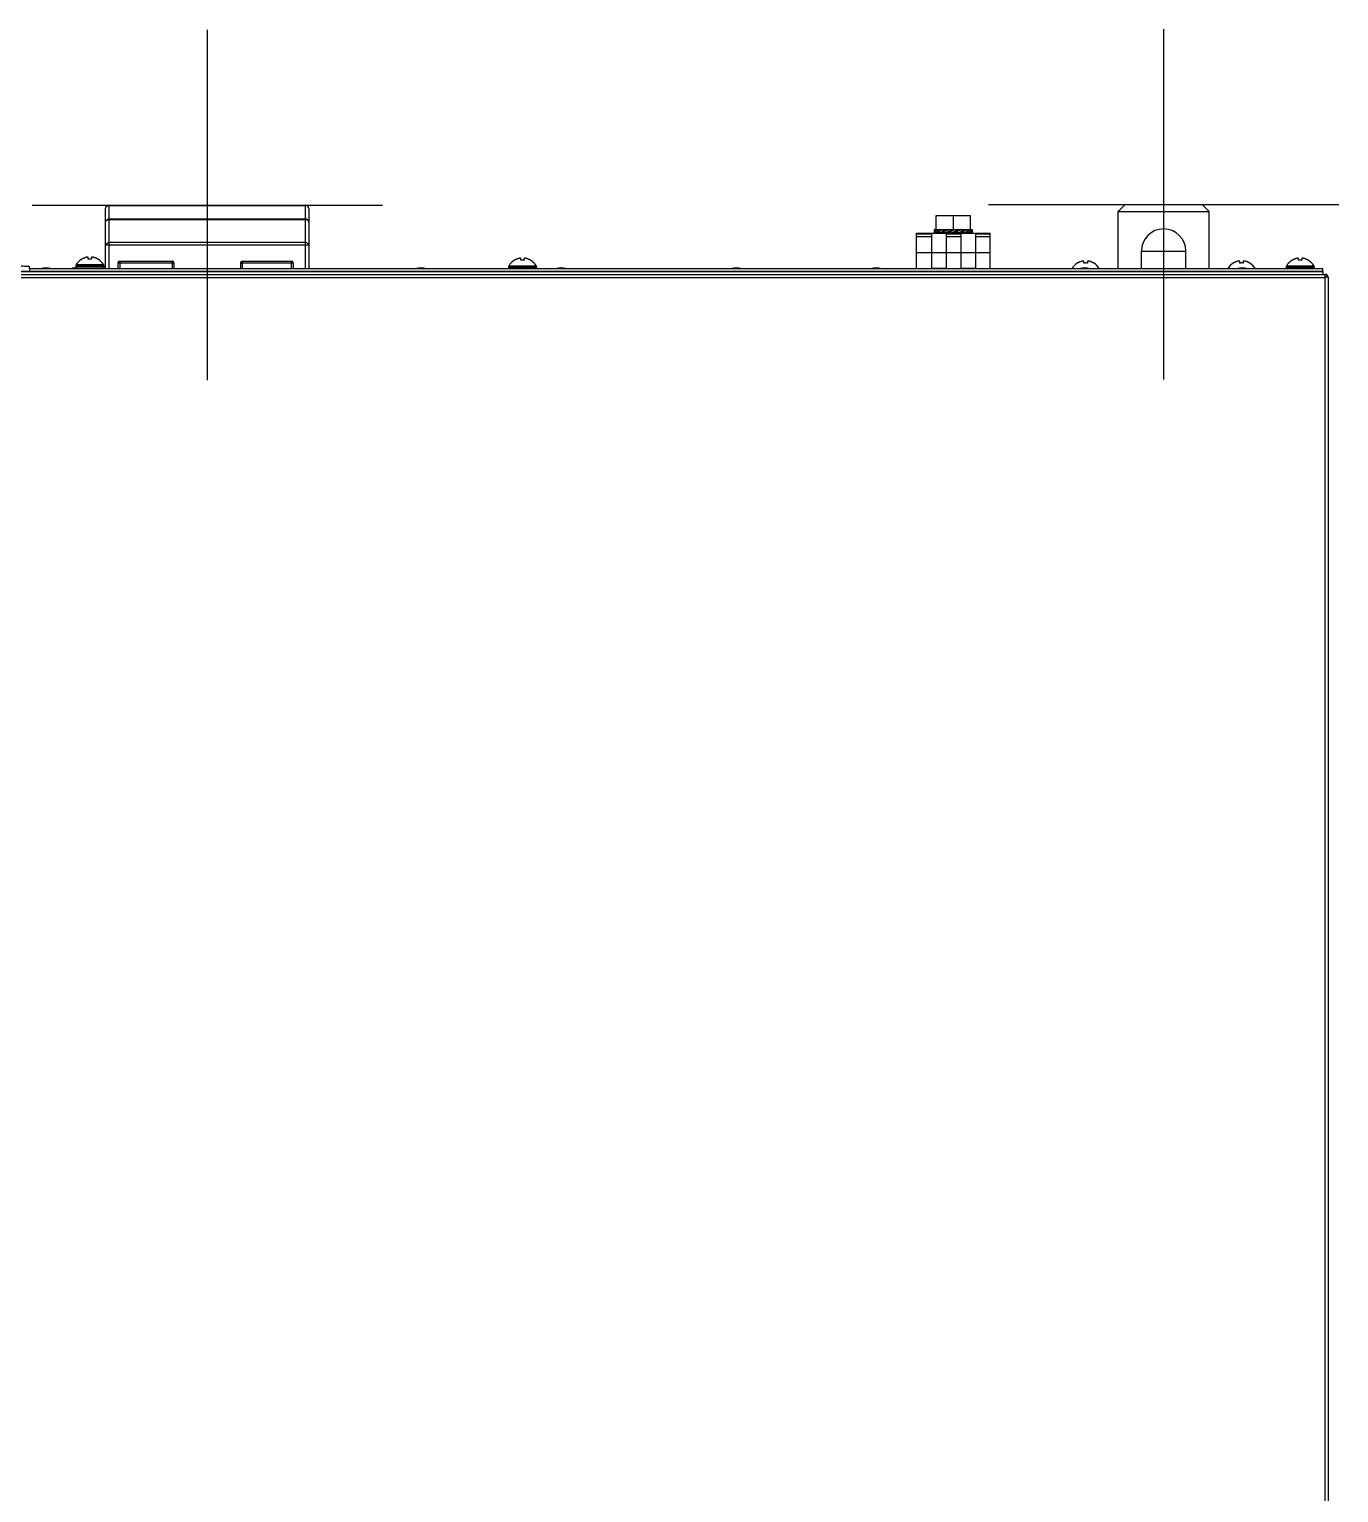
# Model space of a CAD drawing. Header units: millimetres. Extents: x 333 to 5627, y 435 to 3897.
# Drawn here: x 3607.3 to 3981.1, y 852.5 to 1270.3 of the extents above; entities that cross this region are included whole.
import ezdxf

# ---------------------------------------------------------------- set-up
doc = ezdxf.new("R2010")
doc.units = ezdxf.units.MM
doc.header["$LTSCALE"] = 330
doc.layers.get('0').update_dxf_attribs({"linetype": 'CONTINUOUS'})
doc.layers.add('ASSI', color=7, linetype='CONTINUOUS')
doc.layers.add('GEOM', color=7, linetype='CONTINUOUS')

msp = doc.modelspace()

# ---------------------------------------------------------------- linework, layer by layer
at = {"color": 4}
for p, q in [((3931.09, 1270.34), (3931.09, 1170.34)), ((3881.09, 1220.34), (3981.09, 1220.34))]:
    msp.add_line(p, q, dxfattribs=at)
at = {"color": 1}
for p, q in [((3658.09, 1270.14), (3658.09, 1170.14)), ((3608.09, 1220.14), (3708.09, 1220.14))]:
    msp.add_line(p, q, dxfattribs=at)
at = {"color": 9, "linetype": 'Continuous'}
for p, q in [((3630.09, 1201.94), (3630.09, 1220.14)), ((3630.09, 1220.06), (3686.09, 1220.06)), ((3686.09, 1201.94), (3686.09, 1220.14)), ((3630.09, 1216.2), (3686.09, 1216.2)), ((3630.09, 1216.02), (3686.09, 1216.02)), ((3687.09, 1208.68), (3629.09, 1208.68)), ((3686.09, 1209.44), (3630.09, 1209.44)), ((3632.59, 1203.64), (3648.59, 1203.64)), ((3633.09, 1204.14), (3633.09, 1201.94)), ((3648.09, 1204.14), (3648.09, 1201.94)), ((3667.59, 1203.64), (3682.59, 1203.64)), ((3668.09, 1204.14), (3668.09, 1201.94)), ((3682.09, 1204.14), (3682.09, 1201.94)), ((3860.6, 1206.64), (3881.6, 1206.64)), ((3178.99, 1199.44), (3977.19, 1199.44)), ((3977.19, 532.24), (3977.19, 1199.44))]:
    msp.add_line(p, q, dxfattribs=at)
at = {"color": 7, "linetype": 'Continuous'}
for p, q in [((3630.09, 1220.14), (3686.09, 1220.14)), ((3918.09, 1218.34), (3920.09, 1220.34)), ((3920.09, 1220.34), (3942.09, 1220.34)), ((3944.09, 1218.34), (3942.09, 1220.34)), ((3629.09, 1201.94), (3629.09, 1219.14)), ((3687.09, 1219.14), (3687.09, 1201.94)), ((3866.21, 1213.14), (3866.21, 1217.14)), ((3866.21, 1217.14), (3875.99, 1217.14)), ((3871.1, 1213.14), (3871.1, 1217.14)), ((3875.99, 1213.14), (3875.99, 1217.14)), ((3918.09, 1201.94), (3918.09, 1218.34)), ((3918.09, 1218.34), (3944.09, 1218.34)), ((3944.09, 1201.94), (3944.09, 1218.34)), ((3860.6, 1201.94), (3860.6, 1212.14)), ((3860.6, 1212.14), (3881.6, 1212.14)), ((3860.6, 1211.94), (3864.8, 1211.94)), ((3864.8, 1211.94), (3864.8, 1202.14)), ((3865.94, 1213.13), (3865.69, 1212.61)), ((3865.69, 1212.66), (3865.72, 1213.13)), ((3865.69, 1212.66), (3865.7, 1212.64)), ((3865.72, 1212.14), (3865.69, 1212.61)), ((3865.97, 1212.66), (3865.72, 1212.14)), ((3865.92, 1212.17), (3865.94, 1212.14)), ((3865.97, 1212.66), (3865.94, 1213.13)), ((3866.77, 1213.13), (3866.07, 1212.61)), ((3866.16, 1212.14), (3866.07, 1212.61)), ((3866.15, 1213.1), (3866.16, 1213.13)), ((3866.86, 1212.66), (3866.16, 1212.14)), ((3866.21, 1213.14), (3875.99, 1213.14)), ((3866.45, 1212.23), (3866.64, 1212.31)), ((3866.58, 1212.28), (3866.77, 1212.14)), ((3866.64, 1212.31), (3866.88, 1212.37)), ((3866.86, 1212.66), (3866.77, 1213.13)), ((3866.88, 1212.37), (3867.12, 1212.38)), ((3868.13, 1213.13), (3867.05, 1212.61)), ((3867.18, 1212.14), (3867.05, 1212.61)), ((3867.16, 1213.03), (3867.18, 1213.13)), ((3868.26, 1212.66), (3867.18, 1212.14)), ((3867.52, 1212.87), (3867.52, 1212.89)), ((3867.52, 1212.89), (3867.58, 1212.89)), ((3867.58, 1212.89), (3867.63, 1212.89)), ((3867.61, 1212.89), (3867.63, 1212.89)), ((3867.74, 1212.94), (3867.63, 1212.97)), ((3867.74, 1212.33), (3868.1, 1212.16)), ((3868.1, 1213.11), (3868.1, 1213.14)), ((3868.1, 1212.14), (3868.1, 1212.39)), ((3868.26, 1212.66), (3868.13, 1213.13)), ((3868.6, 1212.39), (3868.17, 1212.39)), ((3868.17, 1212.39), (3868.6, 1212.39)), ((3869.85, 1213.13), (3868.53, 1212.61)), ((3868.69, 1212.14), (3868.53, 1212.61)), ((3870.01, 1212.66), (3868.69, 1212.14)), ((3868.74, 1212.84), (3868.74, 1212.89)), ((3868.74, 1212.89), (3869.23, 1212.89)), ((3868.79, 1212.87), (3868.79, 1212.89)), ((3868.79, 1212.89), (3869.23, 1212.89)), ((3869, 1211.94), (3869, 1202.14)), ((3869, 1211.94), (3873.2, 1211.94)), ((3870.25, 1212.39), (3869.54, 1212.39)), ((3869.54, 1212.39), (3870.34, 1212.39)), ((3870.01, 1212.66), (3869.85, 1213.13)), ((3870.25, 1212.39), (3870.25, 1212.89)), ((3870.25, 1212.89), (3871.05, 1212.89)), ((3870.3, 1212.39), (3870.3, 1212.89)), ((3870.3, 1212.89), (3871.05, 1212.89)), ((3870.3, 1212.39), (3870.35, 1212.39)), ((3871.72, 1213.13), (3870.31, 1212.61)), ((3870.48, 1212.14), (3870.31, 1212.61)), ((3870.34, 1212.39), (3870.34, 1212.52)), ((3870.35, 1212.5), (3870.35, 1212.39)), ((3871.89, 1212.66), (3870.48, 1212.14)), ((3871.9, 1212.39), (3871.14, 1212.39)), ((3871.14, 1212.39), (3871.85, 1212.39)), ((3871.89, 1212.66), (3871.72, 1213.13)), ((3871.9, 1212.89), (3871.85, 1212.89)), ((3871.85, 1212.77), (3871.85, 1212.89)), ((3871.86, 1212.75), (3871.86, 1212.89)), ((3871.86, 1212.89), (3872.65, 1212.89)), ((3871.86, 1212.39), (3871.95, 1212.39)), ((3871.9, 1212.39), (3871.9, 1212.89)), ((3871.95, 1212.39), (3871.95, 1212.89)), ((3872.65, 1212.89), (3871.95, 1212.89)), ((3873.51, 1213.13), (3872.19, 1212.61)), ((3872.35, 1212.14), (3872.19, 1212.61)), ((3873.67, 1212.66), (3872.35, 1212.14)), ((3872.97, 1212.39), (3873.37, 1212.39)), ((3873.2, 1211.94), (3873.2, 1202.14)), ((3873.37, 1212.39), (3873.45, 1212.39)), ((3873.41, 1212.39), (3873.41, 1212.4)), ((3873.41, 1212.39), (3873.45, 1212.39)), ((3873.45, 1212.39), (3873.45, 1212.43)), ((3873.67, 1212.66), (3873.51, 1213.13)), ((3874.02, 1212.89), (3873.59, 1212.89)), ((3873.59, 1212.89), (3874.02, 1212.89)), ((3875.01, 1213.13), (3873.93, 1212.61)), ((3874.06, 1212.14), (3873.93, 1212.61)), ((3875.14, 1212.66), (3874.06, 1212.14)), ((3874.1, 1212.89), (3874.1, 1213.14)), ((3874.1, 1213.11), (3874.46, 1212.94)), ((3874.1, 1212.14), (3874.1, 1212.16)), ((3874.46, 1212.33), (3874.49, 1212.33)), ((3874.57, 1212.39), (3874.61, 1212.39)), ((3874.61, 1212.39), (3874.67, 1212.39)), ((3874.64, 1212.39), (3874.66, 1212.39)), ((3874.67, 1212.39), (3874.67, 1212.4)), ((3875.14, 1212.66), (3875.01, 1213.13)), ((3875.01, 1212.14), (3875.04, 1212.24)), ((3876.04, 1213.13), (3875.34, 1212.61)), ((3875.42, 1212.14), (3875.34, 1212.61)), ((3875.42, 1213.13), (3875.62, 1212.99)), ((3876.13, 1212.66), (3875.42, 1212.14)), ((3876.13, 1212.66), (3876.04, 1213.13)), ((3876.04, 1212.14), (3876.05, 1212.18)), ((3876.47, 1213.13), (3876.23, 1212.61)), ((3876.26, 1212.14), (3876.23, 1212.61)), ((3876.26, 1213.13), (3876.27, 1213.1)), ((3876.5, 1212.66), (3876.26, 1212.14)), ((3876.5, 1212.66), (3876.47, 1213.13)), ((3876.47, 1212.14), (3876.5, 1212.61)), ((3876.49, 1212.64), (3876.5, 1212.61)), ((3877.4, 1211.94), (3877.4, 1202.14)), ((3877.4, 1211.94), (3881.6, 1211.94)), ((3881.6, 1201.94), (3881.6, 1212.14)), ((3860.6, 1211.14), (3864.8, 1211.14)), ((3869, 1211.14), (3873.2, 1211.14)), ((3877.4, 1211.14), (3881.6, 1211.14)), ((3622.29, 1204.68), (3622.29, 1204.71)), ((3624.09, 1204.68), (3624.09, 1205.23)), ((3625.09, 1205.23), (3625.09, 1204.68)), ((3626.89, 1204.71), (3626.89, 1204.68)), ((3632.59, 1203.64), (3632.59, 1201.94)), ((3633.09, 1204.14), (3648.09, 1204.14)), ((3648.59, 1203.64), (3648.59, 1201.94)), ((3667.59, 1203.64), (3667.59, 1201.94)), ((3668.09, 1204.14), (3682.09, 1204.14)), ((3682.59, 1203.64), (3682.59, 1201.94)), ((3745.79, 1204.38), (3745.79, 1204.41)), ((3747.59, 1204.38), (3747.59, 1204.93)), ((3748.59, 1204.93), (3748.59, 1204.38)), ((3750.39, 1204.41), (3750.39, 1204.38)), ((3906.54, 1203.58), (3906.54, 1203.61)), ((3908.34, 1203.58), (3908.34, 1204.13)), ((3909.34, 1204.13), (3909.34, 1203.58)), ((3911.14, 1203.61), (3911.14, 1203.58)), ((3951.04, 1203.58), (3951.04, 1203.61)), ((3952.84, 1203.58), (3952.84, 1204.13)), ((3953.84, 1204.13), (3953.84, 1203.58)), ((3955.64, 1203.61), (3955.64, 1203.58)), ((3967.79, 1204.38), (3967.79, 1204.41)), ((3969.59, 1204.38), (3969.59, 1204.93)), ((3970.59, 1204.93), (3970.59, 1204.38)), ((3972.39, 1204.41), (3972.39, 1204.38)), ((3179.09, 1200.34), (3977.09, 1200.34)), ((3619.59, 1201.94), (3619.59, 1202.24)), ((3619.59, 1202.24), (3629.09, 1202.24)), ((3864.8, 1202.14), (3869, 1202.14)), ((3873.2, 1202.14), (3877.4, 1202.14)), ((3977.19, 1199.99), (3977.19, 1200.34)), ((3977.19, 1199.44), (3977.19, 1199.99)), ((3978.09, 1199.54), (3977.19, 1199.54)), ((3977.9, 1199.99), (3977.32, 1199.54)), ((3978.09, 1199.54), (3978.09, 532.14))]:
    msp.add_line(p, q, dxfattribs=at)
for points in [[(3866.58, 1212.99), (3866.54, 1213.01), (3866.49, 1213.03), (3866.45, 1213.05)], [(3867.63, 1212.97), (3867.44, 1213.05), (3867.3, 1213.1)], [(3867.3, 1212.17), (3867.48, 1212.25), (3867.71, 1212.33)], [(3867.71, 1212.33), (3867.93, 1212.38), (3868.17, 1212.39)], [(3868.71, 1212.15), (3868.94, 1212.24), (3869.07, 1212.28), (3869.19, 1212.33), (3869.3, 1212.36), (3869.38, 1212.38), (3869.46, 1212.38), (3869.54, 1212.39)], [(3873.48, 1213.12), (3873.22, 1213.03), (3873.08, 1212.97), (3872.94, 1212.93), (3872.84, 1212.9), (3872.75, 1212.89), (3872.65, 1212.89)], [(3874.56, 1212.97), (3874.36, 1212.91), (3874.18, 1212.89), (3874.02, 1212.89)], [(3874.49, 1212.33), (3874.72, 1212.25), (3874.9, 1212.17)], [(3874.9, 1213.1), (3874.76, 1213.04), (3874.56, 1212.97)], [(3875.22, 1212.89), (3875.16, 1212.89), (3875.1, 1212.89), (3875.08, 1212.89)], [(3875.67, 1213.01), (3875.61, 1212.98), (3875.55, 1212.96), (3875.49, 1212.94), (3875.42, 1212.92), (3875.36, 1212.91), (3875.29, 1212.9), (3875.22, 1212.89)], [(3875.74, 1213.05), (3875.74, 1213.04), (3875.67, 1213.01)]]:
    msp.add_lwpolyline(points, dxfattribs=at)
for centre, radius, start, end in [((3630.09, 1219.14), 1, 90, 180), ((3686.09, 1219.14), 1, 0, 90), ((3865.7, 1212.26), 0.869, 75.3593, 80.4076), ((3865.9, 1213.15), 1.01, 280.1777, 284.208), ((3865.41, 1213.82), 1.73, 293.0106, 293.883), ((3865.25, 1214.18), 2.13, 293.883, 294.588), ((3865.87, 1211.99), 1.14, 74.1771, 75.8458), ((3865.79, 1210.43), 2.49, 59.5972, 59.9367), ((3865.44, 1209.83), 3.18, 59.2448, 59.5943), ((3866.38, 1214.05), 1.97, 292.2774, 292.7715), ((3866.31, 1214.23), 2.16, 292.7701, 293.1378), ((3872.59, 1212.42), 2.29, 168.1291, 175.001), ((3869.61, 1212.86), 2.29, 348.1291, 355.001), ((3875.94, 1210.93), 2.29, 112.7957, 113.1035), ((3875.79, 1211.27), 1.91, 111.2515, 112.8292), ((3877.01, 1210.93), 2.3, 113.8224, 114.4845), ((3876.49, 1213.02), 0.879, 255.3676, 259.4133), ((3624.79, 1200.62), 4.8, 121.3727, 149.6988), ((3624.77, 1200.63), 4.75, 118.9687, 121.5341), ((3624.77, 1200.63), 4.75, 118.0074, 118.9684), ((3624.77, 1200.64), 4.75, 116.6813, 118.0074), ((3624.77, 1200.64), 4.74, 115.5402, 116.6812), ((3624.77, 1200.64), 4.74, 114.5722, 115.5402), ((3624.77, 1200.65), 4.73, 113.3175, 114.5722), ((3624.76, 1200.65), 4.73, 112.5474, 113.3174), ((3624.76, 1200.66), 4.72, 111.0025, 112.5476), ((3624.76, 1200.66), 4.72, 110.5181, 111.0023), ((3624.75, 1200.68), 4.7, 108.4656, 110.5187), ((3624.75, 1200.69), 4.68, 107.3773, 108.465), ((3624.74, 1200.71), 4.67, 106.3949, 107.3772), ((3624.73, 1200.74), 4.64, 104.3176, 106.3964), ((3623.84, 1203.24), 2.01, 95.2585, 97.2741), ((3623.84, 1203.26), 1.98, 94.6009, 95.2558), ((3623.84, 1203.28), 1.97, 93.2167, 94.6016), ((3623.84, 1203.29), 1.96, 92.3765, 93.2159), ((3623.84, 1203.29), 1.95, 91.1545, 92.3767), ((3623.84, 1203.3), 1.95, 90.1995, 91.1541), ((3623.84, 1203.3), 1.95, 89.0741, 90.1995), ((3623.84, 1203.29), 1.95, 88.0037, 89.0738), ((3623.84, 1203.29), 1.96, 86.9771, 88.0037), ((3623.84, 1203.28), 1.97, 85.714, 86.9766), ((3623.84, 1203.27), 1.98, 84.8627, 85.7144), ((3623.83, 1203.24), 2.01, 82.7256, 84.8598), ((3624.59, 1200.93), 3.79, 92.5489, 97.5994), ((3624.59, 1200.94), 3.77, 90, 92.545), ((3624.59, 1200.94), 3.77, 87.455, 90), ((3624.59, 1200.93), 3.79, 82.4006, 87.4511), ((3625.34, 1203.24), 2.01, 95.1401, 97.2744), ((3625.34, 1203.27), 1.98, 94.2856, 95.1372), ((3625.34, 1203.28), 1.97, 93.0233, 94.286), ((3625.34, 1203.29), 1.96, 91.9964, 93.0228), ((3625.34, 1203.29), 1.95, 90.9261, 91.9964), ((3625.34, 1203.3), 1.95, 88.8459, 90.9258), ((3625.34, 1203.29), 1.96, 87.6234, 88.8455), ((3625.34, 1203.29), 1.96, 86.7841, 87.6235), ((3625.34, 1203.28), 1.97, 85.3984, 86.7833), ((3625.34, 1203.26), 1.98, 84.7442, 85.3991), ((3625.33, 1203.24), 2.01, 82.7259, 84.7415), ((3624.44, 1200.74), 4.64, 73.6036, 75.6824), ((3624.43, 1200.71), 4.67, 72.6228, 73.6051), ((3624.43, 1200.69), 4.68, 71.535, 72.6227), ((3624.42, 1200.68), 4.7, 69.4813, 71.5344), ((3624.42, 1200.66), 4.72, 68.9977, 69.4819), ((3624.42, 1200.66), 4.72, 67.4524, 68.9975), ((3624.41, 1200.65), 4.73, 66.6826, 67.4526), ((3624.41, 1200.65), 4.73, 65.4278, 66.6825), ((3624.41, 1200.64), 4.74, 64.4598, 65.4278), ((3624.41, 1200.64), 4.74, 63.3188, 64.4598), ((3624.41, 1200.64), 4.75, 61.9926, 63.3187), ((3624.4, 1200.63), 4.75, 61.0316, 61.9926), ((3624.4, 1200.63), 4.75, 58.4659, 61.0313), ((3624.39, 1200.62), 4.8, 30.3012, 58.6273), ((3633.09, 1203.64), 0.5, 90, 180), ((3648.09, 1203.64), 0.5, 0, 90), ((3668.09, 1203.64), 0.5, 90, 180), ((3682.09, 1203.64), 0.5, 0, 90), ((3748.29, 1200.32), 4.8, 121.3727, 149.6988), ((3748.27, 1200.33), 4.75, 118.9687, 121.5341), ((3748.27, 1200.33), 4.75, 118.0074, 118.9684), ((3748.27, 1200.34), 4.75, 116.6813, 118.0074), ((3748.27, 1200.34), 4.74, 115.5402, 116.6812), ((3748.27, 1200.34), 4.74, 114.5722, 115.5402), ((3748.27, 1200.35), 4.73, 113.3175, 114.5722), ((3748.26, 1200.35), 4.73, 112.5474, 113.3174), ((3748.26, 1200.36), 4.72, 111.0025, 112.5476), ((3748.26, 1200.36), 4.72, 110.5181, 111.0023), ((3748.25, 1200.38), 4.7, 108.4656, 110.5187), ((3748.25, 1200.39), 4.68, 107.3773, 108.465), ((3748.24, 1200.41), 4.67, 106.3949, 107.3772), ((3748.23, 1200.44), 4.64, 104.3176, 106.3964), ((3747.34, 1202.94), 2.01, 95.2585, 97.2741), ((3747.34, 1202.96), 1.98, 94.6009, 95.2558), ((3747.34, 1202.98), 1.97, 93.2167, 94.6016), ((3747.34, 1202.99), 1.96, 92.3765, 93.2159), ((3747.34, 1202.99), 1.95, 91.1545, 92.3767), ((3747.34, 1203), 1.95, 90.1995, 91.1541), ((3747.34, 1203), 1.95, 89.0741, 90.1995), ((3747.34, 1202.99), 1.95, 88.0037, 89.0738), ((3747.34, 1202.99), 1.96, 86.9771, 88.0037), ((3747.34, 1202.98), 1.97, 85.714, 86.9766), ((3747.34, 1202.97), 1.98, 84.8627, 85.7144), ((3747.33, 1202.94), 2.01, 82.7256, 84.8598), ((3748.09, 1200.63), 3.79, 92.5489, 97.5994), ((3748.09, 1200.64), 3.77, 90, 92.545), ((3748.09, 1200.64), 3.77, 87.455, 90), ((3748.09, 1200.63), 3.79, 82.4006, 87.4511), ((3748.84, 1202.94), 2.01, 95.1401, 97.2744), ((3748.84, 1202.97), 1.98, 94.2856, 95.1372), ((3748.84, 1202.98), 1.97, 93.0233, 94.286), ((3748.84, 1202.99), 1.96, 91.9964, 93.0228), ((3748.84, 1202.99), 1.95, 90.9261, 91.9964), ((3748.84, 1203), 1.95, 88.8459, 90.9258), ((3748.84, 1202.99), 1.96, 87.6234, 88.8455), ((3748.84, 1202.99), 1.96, 86.7841, 87.6235), ((3748.84, 1202.98), 1.97, 85.3984, 86.7833), ((3748.84, 1202.96), 1.98, 84.7442, 85.3991), ((3748.83, 1202.94), 2.01, 82.7259, 84.7415), ((3747.94, 1200.44), 4.64, 73.6036, 75.6824), ((3747.93, 1200.41), 4.67, 72.6228, 73.6051), ((3747.93, 1200.39), 4.68, 71.535, 72.6227), ((3747.92, 1200.38), 4.7, 69.4813, 71.5344), ((3747.92, 1200.36), 4.72, 68.9977, 69.4819), ((3747.92, 1200.36), 4.72, 67.4524, 68.9975), ((3747.91, 1200.35), 4.73, 66.6826, 67.4526), ((3747.91, 1200.35), 4.73, 65.4278, 66.6825), ((3747.91, 1200.34), 4.74, 64.4598, 65.4278), ((3747.91, 1200.34), 4.74, 63.3188, 64.4598), ((3747.91, 1200.34), 4.75, 61.9926, 63.3187), ((3747.9, 1200.33), 4.75, 61.0316, 61.9926), ((3747.9, 1200.33), 4.75, 58.4659, 61.0313), ((3747.89, 1200.32), 4.8, 30.3012, 58.6273), ((3909.04, 1199.52), 4.8, 121.3727, 149.6988), ((3909.02, 1199.53), 4.75, 118.9687, 121.5341), ((3909.02, 1199.53), 4.75, 118.0074, 118.9684), ((3909.02, 1199.54), 4.75, 116.6813, 118.0074), ((3909.02, 1199.54), 4.74, 115.5402, 116.6812), ((3909.02, 1199.54), 4.74, 114.5722, 115.5402), ((3909.02, 1199.55), 4.73, 113.3175, 114.5722), ((3909.01, 1199.55), 4.73, 112.5474, 113.3174), ((3909.01, 1199.56), 4.72, 111.0025, 112.5476), ((3909.01, 1199.56), 4.72, 110.5181, 111.0023), ((3909, 1199.58), 4.7, 108.4656, 110.5187), ((3909, 1199.59), 4.68, 107.3773, 108.465), ((3908.99, 1199.61), 4.67, 106.3949, 107.3772), ((3908.98, 1199.64), 4.64, 104.3176, 106.3964), ((3908.09, 1202.14), 2.01, 95.2585, 97.2741), ((3908.09, 1202.16), 1.98, 94.6009, 95.2558), ((3908.09, 1202.18), 1.97, 93.2167, 94.6016), ((3908.09, 1202.19), 1.96, 92.3765, 93.2159), ((3908.09, 1202.19), 1.95, 91.1545, 92.3767), ((3908.09, 1202.2), 1.95, 90.1995, 91.1541), ((3908.09, 1202.2), 1.95, 89.0741, 90.1995), ((3908.09, 1202.19), 1.95, 88.0037, 89.0738), ((3908.09, 1202.19), 1.96, 86.9771, 88.0037), ((3908.09, 1202.18), 1.97, 85.714, 86.9766), ((3908.09, 1202.17), 1.98, 84.8627, 85.7144), ((3908.08, 1202.14), 2.01, 82.7256, 84.8598), ((3908.84, 1199.83), 3.79, 92.5489, 97.5994), ((3908.84, 1199.84), 3.77, 90, 92.545), ((3908.84, 1199.84), 3.77, 87.455, 90), ((3908.84, 1199.83), 3.79, 82.4006, 87.4511), ((3909.59, 1202.14), 2.01, 95.1401, 97.2744), ((3909.59, 1202.17), 1.98, 94.2856, 95.1372), ((3909.59, 1202.18), 1.97, 93.0233, 94.286), ((3909.59, 1202.19), 1.96, 91.9964, 93.0228), ((3909.59, 1202.19), 1.95, 90.9261, 91.9964), ((3909.59, 1202.2), 1.95, 88.8459, 90.9258), ((3909.59, 1202.19), 1.96, 87.6234, 88.8455), ((3909.59, 1202.19), 1.96, 86.7841, 87.6235), ((3909.59, 1202.18), 1.97, 85.3984, 86.7833), ((3909.59, 1202.16), 1.98, 84.7442, 85.3991), ((3909.58, 1202.14), 2.01, 82.7259, 84.7415), ((3908.69, 1199.64), 4.64, 73.6036, 75.6824), ((3908.68, 1199.61), 4.67, 72.6228, 73.6051), ((3908.68, 1199.59), 4.68, 71.535, 72.6227), ((3908.67, 1199.58), 4.7, 69.4813, 71.5344), ((3908.67, 1199.56), 4.72, 68.9977, 69.4819), ((3908.67, 1199.56), 4.72, 67.4524, 68.9975), ((3908.66, 1199.55), 4.73, 66.6826, 67.4526), ((3908.66, 1199.55), 4.73, 65.4278, 66.6825), ((3908.66, 1199.54), 4.74, 64.4598, 65.4278), ((3908.66, 1199.54), 4.74, 63.3188, 64.4598), ((3908.66, 1199.54), 4.75, 61.9926, 63.3187), ((3908.65, 1199.53), 4.75, 61.0316, 61.9926), ((3908.65, 1199.53), 4.75, 58.4659, 61.0313), ((3908.64, 1199.52), 4.8, 30.3012, 58.6273), ((3953.54, 1199.52), 4.8, 121.3727, 149.6988), ((3953.52, 1199.53), 4.75, 118.9687, 121.5341), ((3953.52, 1199.53), 4.75, 118.0074, 118.9684), ((3953.52, 1199.54), 4.75, 116.6813, 118.0074), ((3953.52, 1199.54), 4.74, 115.5402, 116.6812), ((3953.52, 1199.54), 4.74, 114.5722, 115.5402), ((3953.52, 1199.55), 4.73, 113.3175, 114.5722), ((3953.51, 1199.55), 4.73, 112.5474, 113.3174), ((3953.51, 1199.56), 4.72, 111.0025, 112.5476), ((3953.51, 1199.56), 4.72, 110.5181, 111.0023), ((3953.5, 1199.58), 4.7, 108.4656, 110.5187), ((3953.5, 1199.59), 4.68, 107.3773, 108.465), ((3953.49, 1199.61), 4.67, 106.3949, 107.3772), ((3953.48, 1199.64), 4.64, 104.3176, 106.3964), ((3952.59, 1202.14), 2.01, 95.2585, 97.2741), ((3952.59, 1202.16), 1.98, 94.6009, 95.2558), ((3952.59, 1202.18), 1.97, 93.2167, 94.6016), ((3952.59, 1202.19), 1.96, 92.3765, 93.2159), ((3952.59, 1202.19), 1.95, 91.1545, 92.3767), ((3952.59, 1202.2), 1.95, 90.1995, 91.1541), ((3952.59, 1202.2), 1.95, 89.0741, 90.1995), ((3952.59, 1202.19), 1.95, 88.0037, 89.0738), ((3952.59, 1202.19), 1.96, 86.9771, 88.0037), ((3952.59, 1202.18), 1.97, 85.714, 86.9766), ((3952.59, 1202.17), 1.98, 84.8627, 85.7144), ((3952.58, 1202.14), 2.01, 82.7256, 84.8598), ((3953.34, 1199.83), 3.79, 92.5489, 97.5994), ((3953.34, 1199.84), 3.77, 90, 92.545), ((3953.34, 1199.84), 3.77, 87.455, 90), ((3953.34, 1199.83), 3.79, 82.4006, 87.4511), ((3954.09, 1202.14), 2.01, 95.1401, 97.2744), ((3954.09, 1202.17), 1.98, 94.2856, 95.1372), ((3954.09, 1202.18), 1.97, 93.0233, 94.286), ((3954.09, 1202.19), 1.96, 91.9964, 93.0228), ((3954.09, 1202.19), 1.95, 90.9261, 91.9964), ((3954.09, 1202.2), 1.95, 88.8459, 90.9258), ((3954.09, 1202.19), 1.96, 87.6234, 88.8455), ((3954.09, 1202.19), 1.96, 86.7841, 87.6235), ((3954.09, 1202.18), 1.97, 85.3984, 86.7833), ((3954.09, 1202.16), 1.98, 84.7442, 85.3991), ((3954.08, 1202.14), 2.01, 82.7259, 84.7415), ((3953.19, 1199.64), 4.64, 73.6036, 75.6824), ((3953.18, 1199.61), 4.67, 72.6228, 73.6051), ((3953.18, 1199.59), 4.68, 71.535, 72.6227), ((3953.17, 1199.58), 4.7, 69.4813, 71.5344), ((3953.17, 1199.56), 4.72, 68.9977, 69.4819), ((3953.17, 1199.56), 4.72, 67.4524, 68.9975), ((3953.16, 1199.55), 4.73, 66.6826, 67.4526), ((3953.16, 1199.55), 4.73, 65.4278, 66.6825), ((3953.16, 1199.54), 4.74, 64.4598, 65.4278), ((3953.16, 1199.54), 4.74, 63.3188, 64.4598), ((3953.16, 1199.54), 4.75, 61.9926, 63.3187), ((3953.15, 1199.53), 4.75, 61.0316, 61.9926), ((3953.15, 1199.53), 4.75, 58.4659, 61.0313), ((3953.14, 1199.52), 4.8, 30.3012, 58.6273), ((3970.29, 1200.32), 4.8, 121.3727, 149.6988), ((3970.27, 1200.33), 4.75, 118.9687, 121.5341), ((3970.27, 1200.33), 4.75, 118.0074, 118.9684), ((3970.27, 1200.34), 4.75, 116.6813, 118.0074), ((3970.27, 1200.34), 4.74, 115.5402, 116.6812), ((3970.27, 1200.34), 4.74, 114.5722, 115.5402), ((3970.27, 1200.35), 4.73, 113.3175, 114.5722), ((3970.26, 1200.35), 4.73, 112.5474, 113.3174), ((3970.26, 1200.36), 4.72, 111.0025, 112.5476), ((3970.26, 1200.36), 4.72, 110.5181, 111.0023), ((3970.25, 1200.38), 4.7, 108.4656, 110.5187), ((3970.25, 1200.39), 4.68, 107.3773, 108.465), ((3970.24, 1200.41), 4.67, 106.3949, 107.3772), ((3970.23, 1200.44), 4.64, 104.3176, 106.3964), ((3969.34, 1202.94), 2.01, 95.2585, 97.2741), ((3969.34, 1202.96), 1.98, 94.6009, 95.2558), ((3969.34, 1202.98), 1.97, 93.2167, 94.6016), ((3969.34, 1202.99), 1.96, 92.3765, 93.2159), ((3969.34, 1202.99), 1.95, 91.1545, 92.3767), ((3969.34, 1203), 1.95, 90.1995, 91.1541), ((3969.34, 1203), 1.95, 89.0741, 90.1995), ((3969.34, 1202.99), 1.95, 88.0037, 89.0738), ((3969.34, 1202.99), 1.96, 86.9771, 88.0037), ((3969.34, 1202.98), 1.97, 85.714, 86.9766), ((3969.34, 1202.97), 1.98, 84.8627, 85.7144), ((3969.33, 1202.94), 2.01, 82.7256, 84.8598), ((3970.09, 1200.63), 3.79, 92.5489, 97.5994), ((3970.09, 1200.64), 3.77, 90, 92.545), ((3970.09, 1200.64), 3.77, 87.455, 90), ((3970.09, 1200.63), 3.79, 82.4006, 87.4511), ((3970.84, 1202.94), 2.01, 95.1401, 97.2744), ((3970.84, 1202.97), 1.98, 94.2856, 95.1372), ((3970.84, 1202.98), 1.97, 93.0233, 94.286), ((3970.84, 1202.99), 1.96, 91.9964, 93.0228), ((3970.84, 1202.99), 1.95, 90.9261, 91.9964), ((3970.84, 1203), 1.95, 88.8459, 90.9258), ((3970.84, 1202.99), 1.96, 87.6234, 88.8455), ((3970.84, 1202.99), 1.96, 86.7841, 87.6235), ((3970.84, 1202.98), 1.97, 85.3984, 86.7833), ((3970.84, 1202.96), 1.98, 84.7442, 85.3991), ((3970.83, 1202.94), 2.01, 82.7259, 84.7415), ((3969.94, 1200.44), 4.64, 73.6036, 75.6824), ((3969.93, 1200.41), 4.67, 72.6228, 73.6051), ((3969.93, 1200.39), 4.68, 71.535, 72.6227), ((3969.92, 1200.38), 4.7, 69.4813, 71.5344), ((3969.92, 1200.36), 4.72, 68.9977, 69.4819), ((3969.92, 1200.36), 4.72, 67.4524, 68.9975), ((3969.91, 1200.35), 4.73, 66.6826, 67.4526), ((3969.91, 1200.35), 4.73, 65.4278, 66.6825), ((3969.91, 1200.34), 4.74, 64.4598, 65.4278), ((3969.91, 1200.34), 4.74, 63.3188, 64.4598), ((3969.91, 1200.34), 4.75, 61.9926, 63.3187), ((3969.9, 1200.33), 4.75, 61.0316, 61.9926), ((3969.9, 1200.33), 4.75, 58.4659, 61.0313), ((3969.89, 1200.32), 4.8, 30.3012, 58.6273), ((3970.29, 1199.52), 4.8, 148.1324, 149.6988), ((3969.89, 1199.52), 4.8, 30.3012, 31.8676), ((3977.19, 1199.44), 0.9, 6.3797, 90)]:
    msp.add_arc(centre, radius, start, end, dxfattribs=at)
at = {"color": 9, "linetype": 'Continuous'}
for points, knots in [([(3629.09, 1219.14), (3629.09, 1219.38), (3629.32, 1219.88), (3629.84, 1220.06), (3630.09, 1220.06)], [0, 0, 0, 0, 0.486897, 1, 1, 1, 1]), ([(3687.09, 1219.14), (3687.09, 1219.38), (3686.86, 1219.88), (3686.34, 1220.06), (3686.09, 1220.06)], [0, 0, 0, 0, 0.486897, 1, 1, 1, 1]), ([(3629.09, 1215.27), (3629.09, 1215.51), (3629.32, 1216.02), (3629.84, 1216.2), (3630.09, 1216.2)], [0, 0, 0, 0, 0.486897, 1, 1, 1, 1]), ([(3629.09, 1215.27), (3629.09, 1215.37), (3629.15, 1215.58), (3629.38, 1215.83), (3629.71, 1215.99), (3629.96, 1216.02), (3630.09, 1216.02)], [0, 0, 0, 0, 0.216735, 0.454277, 0.718467, 1, 1, 1, 1]), ([(3687.09, 1215.27), (3687.09, 1215.51), (3686.86, 1216.02), (3686.34, 1216.2), (3686.09, 1216.2)], [0, 0, 0, 0, 0.486896, 1, 1, 1, 1]), ([(3687.09, 1215.27), (3687.09, 1215.37), (3687.03, 1215.58), (3686.8, 1215.83), (3686.47, 1215.99), (3686.22, 1216.02), (3686.09, 1216.02)], [0, 0, 0, 0, 0.216736, 0.454277, 0.718467, 1, 1, 1, 1]), ([(3629.09, 1208.68), (3629.09, 1208.78), (3629.15, 1208.99), (3629.38, 1209.24), (3629.71, 1209.4), (3629.96, 1209.44), (3630.09, 1209.44)], [0, 0, 0, 0, 0.216736, 0.454277, 0.718467, 1, 1, 1, 1]), ([(3687.09, 1208.68), (3687.09, 1208.78), (3687.03, 1208.99), (3686.8, 1209.24), (3686.47, 1209.4), (3686.22, 1209.44), (3686.09, 1209.44)], [0, 0, 0, 0, 0.216735, 0.454276, 0.718467, 1, 1, 1, 1])]:
    msp.add_open_spline(points, degree=3, knots=knots, dxfattribs=at)
at = {"color": 7, "linetype": 'Continuous'}
for points, knots in [([(3865.71, 1212.66), (3865.71, 1212.66), (3865.7, 1212.66), (3865.7, 1212.66), (3865.69, 1212.66)], [0, 0, 0, 0, 0.52642, 1, 1, 1, 1]), ([(3866.04, 1212.64), (3866.03, 1212.65), (3866.01, 1212.65), (3865.98, 1212.66), (3865.97, 1212.66)], [0, 0, 0, 0, 0.308356, 1, 1, 1, 1]), ([(3866.45, 1213.05), (3866.38, 1213.08), (3866.29, 1213.12), (3866.18, 1213.13), (3866.16, 1213.13)], [0, 0, 0, 0, 0.736569, 1, 1, 1, 1]), ([(3866.45, 1212.23), (3866.39, 1212.19), (3866.29, 1212.15), (3866.18, 1212.14), (3866.16, 1212.14)], [0, 0, 0, 0, 0.736695, 1, 1, 1, 1]), ([(3867.16, 1213.03), (3867.13, 1213.05), (3867, 1213.09), (3866.87, 1213.13), (3866.77, 1213.13)], [0, 0, 0, 0, 0.259126, 1, 1, 1, 1]), ([(3867.13, 1212.23), (3867.04, 1212.19), (3866.93, 1212.15), (3866.8, 1212.14), (3866.77, 1212.14)], [0, 0, 0, 0, 0.76046, 1, 1, 1, 1]), ([(3867.04, 1212.59), (3867.02, 1212.6), (3866.96, 1212.63), (3866.9, 1212.66), (3866.86, 1212.66)], [0, 0, 0, 0, 0.340451, 1, 1, 1, 1]), ([(3867.53, 1212.89), (3867.47, 1212.89), (3867.34, 1212.95), (3867.22, 1213.01), (3867.16, 1213.03)], [0, 0, 0, 0, 0.492231, 1, 1, 1, 1]), ([(3867.52, 1212.88), (3867.49, 1212.87), (3867.36, 1212.82), (3867.25, 1212.73), (3867.17, 1212.67)], [0, 0, 0, 0, 0.275739, 1, 1, 1, 1]), ([(3867.6, 1212.89), (3867.57, 1212.89), (3867.51, 1212.93), (3867.43, 1213.01), (3867.35, 1213.08), (3867.3, 1213.1)], [0, 0, 0, 0, 0.250698, 0.509161, 1, 1, 1, 1]), ([(3868.75, 1212.89), (3868.72, 1212.89), (3868.67, 1212.91), (3868.57, 1212.96), (3868.44, 1213.03), (3868.29, 1213.1), (3868.18, 1213.13), (3868.13, 1213.13)], [0, 0, 0, 0, 0.119252, 0.248443, 0.51511, 0.773495, 1, 1, 1, 1]), ([(3868.46, 1212.53), (3868.42, 1212.57), (3868.36, 1212.61), (3868.29, 1212.66), (3868.26, 1212.66)], [0, 0, 0, 0, 0.645976, 1, 1, 1, 1]), ([(3868.74, 1212.84), (3868.7, 1212.8), (3868.63, 1212.73), (3868.57, 1212.64), (3868.54, 1212.62)], [0, 0, 0, 0, 0.613354, 1, 1, 1, 1]), ([(3870.25, 1212.89), (3870.23, 1212.89), (3870.19, 1212.91), (3870.13, 1212.96), (3870.05, 1213.03), (3869.95, 1213.1), (3869.88, 1213.13), (3869.85, 1213.13)], [0, 0, 0, 0, 0.11114, 0.24716, 0.536653, 0.803819, 1, 1, 1, 1]), ([(3870.25, 1212.39), (3870.21, 1212.39), (3870.15, 1212.45), (3870.1, 1212.54), (3870.06, 1212.61), (3870.03, 1212.66), (3870.01, 1212.66)], [0, 0, 0, 0, 0.283686, 0.607825, 0.878279, 1, 1, 1, 1]), ([(3870.35, 1212.39), (3870.35, 1212.39), (3870.36, 1212.37), (3870.36, 1212.36), (3870.38, 1212.32), (3870.4, 1212.28), (3870.43, 1212.23), (3870.45, 1212.19), (3870.47, 1212.15), (3870.48, 1212.14)], [0, 0, 0, 0, 0.027956, 0.092058, 0.24922, 0.423568, 0.596845, 0.882636, 1, 1, 1, 1]), ([(3871.85, 1212.89), (3871.85, 1212.89), (3871.84, 1212.9), (3871.83, 1212.91), (3871.82, 1212.95), (3871.8, 1212.99), (3871.77, 1213.04), (3871.74, 1213.09), (3871.72, 1213.12), (3871.72, 1213.13)], [0, 0, 0, 0, 0.028077, 0.09189, 0.248556, 0.423397, 0.59598, 0.88279, 1, 1, 1, 1]), ([(3871.95, 1212.89), (3871.98, 1212.89), (3872.05, 1212.83), (3872.09, 1212.73), (3872.14, 1212.66), (3872.17, 1212.61), (3872.19, 1212.61)], [0, 0, 0, 0, 0.284165, 0.60781, 0.877935, 1, 1, 1, 1]), ([(3871.95, 1212.39), (3871.97, 1212.39), (3872, 1212.36), (3872.07, 1212.31), (3872.15, 1212.24), (3872.25, 1212.18), (3872.32, 1212.14), (3872.35, 1212.14)], [0, 0, 0, 0, 0.111346, 0.247375, 0.537191, 0.803745, 1, 1, 1, 1]), ([(3873.45, 1212.43), (3873.5, 1212.47), (3873.57, 1212.55), (3873.62, 1212.63), (3873.66, 1212.65)], [0, 0, 0, 0, 0.610596, 1, 1, 1, 1]), ([(3873.45, 1212.39), (3873.47, 1212.39), (3873.53, 1212.36), (3873.63, 1212.31), (3873.75, 1212.24), (3873.91, 1212.17), (3874.01, 1212.14), (3874.06, 1212.14)], [0, 0, 0, 0, 0.119386, 0.248536, 0.515386, 0.773446, 1, 1, 1, 1]), ([(3873.74, 1212.74), (3873.78, 1212.71), (3873.83, 1212.66), (3873.9, 1212.61), (3873.93, 1212.61)], [0, 0, 0, 0, 0.645053, 1, 1, 1, 1]), ([(3874.6, 1212.39), (3874.63, 1212.39), (3874.69, 1212.34), (3874.77, 1212.26), (3874.84, 1212.19), (3874.9, 1212.17)], [0, 0, 0, 0, 0.250736, 0.509055, 1, 1, 1, 1]), ([(3874.66, 1212.39), (3874.73, 1212.39), (3874.86, 1212.32), (3874.98, 1212.27), (3875.04, 1212.24)], [0, 0, 0, 0, 0.492229, 1, 1, 1, 1]), ([(3874.67, 1212.4), (3874.71, 1212.41), (3874.84, 1212.46), (3874.94, 1212.55), (3875.02, 1212.6)], [0, 0, 0, 0, 0.276069, 1, 1, 1, 1]), ([(3875.04, 1212.24), (3875.07, 1212.23), (3875.19, 1212.18), (3875.32, 1212.14), (3875.42, 1212.14)], [0, 0, 0, 0, 0.259031, 1, 1, 1, 1]), ([(3875.1, 1213.06), (3875.18, 1213.09), (3875.28, 1213.12), (3875.4, 1213.13), (3875.42, 1213.13)], [0, 0, 0, 0, 0.760122, 1, 1, 1, 1]), ([(3875.19, 1212.67), (3875.21, 1212.66), (3875.25, 1212.64), (3875.3, 1212.61), (3875.34, 1212.61)], [0, 0, 0, 0, 0.33641, 1, 1, 1, 1]), ([(3875.74, 1213.05), (3875.81, 1213.08), (3875.91, 1213.12), (3876.01, 1213.13), (3876.04, 1213.13)], [0, 0, 0, 0, 0.736546, 1, 1, 1, 1]), ([(3875.74, 1212.23), (3875.81, 1212.19), (3875.91, 1212.15), (3876.01, 1212.14), (3876.04, 1212.14)], [0, 0, 0, 0, 0.736696, 1, 1, 1, 1]), ([(3876.15, 1212.63), (3876.16, 1212.63), (3876.18, 1212.62), (3876.21, 1212.61), (3876.23, 1212.61)], [0, 0, 0, 0, 0.31155, 1, 1, 1, 1]), ([(3876.49, 1212.62), (3876.49, 1212.62), (3876.49, 1212.62), (3876.5, 1212.61), (3876.5, 1212.61)], [0, 0, 0, 0, 0.525046, 1, 1, 1, 1]), ([(3977.14, 1200.25), (3977.13, 1200.27), (3977.12, 1200.3), (3977.1, 1200.34), (3977.09, 1200.34)], [0, 0, 0, 0, 0.680679, 1, 1, 1, 1]), ([(3977.19, 1199.99), (3977.18, 1200.02), (3977.17, 1200.1), (3977.15, 1200.19), (3977.14, 1200.25)], [0, 0, 0, 0, 0.299271, 1, 1, 1, 1])]:
    msp.add_open_spline(points, degree=3, knots=knots, dxfattribs=at)
for points in [[(3865.85, 1213.12), (3865.81, 1213.12), (3865.76, 1213.13), (3865.72, 1213.13)], [(3865.92, 1212.17), (3865.86, 1212.15), (3865.79, 1212.14), (3865.72, 1212.14)], [(3866.09, 1212.23), (3866.03, 1212.21), (3865.98, 1212.19), (3865.92, 1212.17)], [(3866.15, 1213.1), (3866.08, 1213.12), (3866.01, 1213.13), (3865.94, 1213.13)], [(3866.08, 1212.16), (3866.03, 1212.15), (3865.99, 1212.14), (3865.94, 1212.14)], [(3866.08, 1212.63), (3866.07, 1212.63), (3866.06, 1212.64), (3866.04, 1212.64)], [(3866.53, 1212.95), (3866.42, 1213), (3866.3, 1213.06), (3866.18, 1213.09)], [(3866.57, 1212.98), (3866.53, 1213), (3866.49, 1213.03), (3866.45, 1213.05)], [(3867.3, 1213.1), (3867.26, 1213.12), (3867.22, 1213.13), (3867.18, 1213.13)], [(3867.3, 1212.17), (3867.26, 1212.15), (3867.22, 1212.14), (3867.18, 1212.14)], [(3867.6, 1212.89), (3867.57, 1212.89), (3867.55, 1212.88), (3867.52, 1212.88)], [(3868.59, 1212.43), (3868.54, 1212.46), (3868.5, 1212.5), (3868.46, 1212.53)], [(3868.84, 1212.89), (3868.8, 1212.89), (3868.77, 1212.86), (3868.74, 1212.84)], [(3873.36, 1212.39), (3873.39, 1212.39), (3873.43, 1212.41), (3873.45, 1212.43)], [(3873.61, 1212.84), (3873.66, 1212.81), (3873.7, 1212.78), (3873.74, 1212.74)], [(3874.6, 1212.39), (3874.62, 1212.39), (3874.65, 1212.39), (3874.67, 1212.4)], [(3874.9, 1213.1), (3874.93, 1213.12), (3874.97, 1213.13), (3875.01, 1213.13)], [(3874.9, 1212.17), (3874.93, 1212.15), (3874.97, 1212.14), (3875.01, 1212.14)], [(3875.13, 1212.7), (3875.15, 1212.69), (3875.17, 1212.68), (3875.19, 1212.67)], [(3875.63, 1212.29), (3875.66, 1212.27), (3875.7, 1212.25), (3875.74, 1212.23)], [(3875.66, 1212.32), (3875.79, 1212.27), (3875.91, 1212.21), (3876.05, 1212.17)], [(3876.05, 1213.1), (3876.12, 1213.12), (3876.19, 1213.13), (3876.26, 1213.13)], [(3876.05, 1212.17), (3876.12, 1212.16), (3876.19, 1212.14), (3876.26, 1212.14)], [(3876.08, 1213.03), (3876.15, 1213.06), (3876.21, 1213.08), (3876.27, 1213.1)], [(3876.11, 1212.65), (3876.12, 1212.64), (3876.13, 1212.64), (3876.15, 1212.63)], [(3876.27, 1213.1), (3876.34, 1213.12), (3876.41, 1213.13), (3876.47, 1213.13)], [(3876.33, 1212.16), (3876.38, 1212.15), (3876.43, 1212.14), (3876.47, 1212.14)]]:
    msp.add_open_spline(points, degree=3, dxfattribs=at)
at = {"layer": 'ASSI', "color": 7, "linetype": 'Continuous'}
for p, q in [((3620.59, 1202.84), (3620.59, 1202.64)), ((3628.59, 1202.84), (3628.59, 1202.64)), ((3744.09, 1202.54), (3744.09, 1202.34)), ((3752.09, 1202.54), (3752.09, 1202.34)), ((3966.09, 1202.54), (3966.09, 1202.34)), ((3974.09, 1202.54), (3974.09, 1202.34))]:
    msp.add_line(p, q, dxfattribs=at)
at = {"layer": 'ASSI', "color": 9, "linetype": 'Continuous'}
for p, q in [((3628.59, 1202.84), (3620.59, 1202.84)), ((3628.59, 1202.64), (3620.59, 1202.64)), ((3628.53, 1203.04), (3620.64, 1203.04)), ((3752.09, 1202.54), (3744.09, 1202.54)), ((3752.09, 1202.34), (3744.09, 1202.34)), ((3752.03, 1202.74), (3744.14, 1202.74)), ((3974.09, 1202.54), (3966.09, 1202.54)), ((3974.09, 1202.34), (3966.09, 1202.34)), ((3974.03, 1202.74), (3966.14, 1202.74))]:
    msp.add_line(p, q, dxfattribs=at)
at = {"layer": 'ASSI', "color": 7, "linetype": 'Continuous'}
for centre, radius, start, end in [((3624.79, 1200.62), 4.8, 121.3727, 149.6988), ((3624.39, 1200.62), 4.8, 30.3012, 58.6273), ((3748.29, 1200.32), 4.8, 121.3727, 149.6988), ((3747.89, 1200.32), 4.8, 30.3012, 58.6273), ((3909.04, 1199.52), 4.8, 121.3727, 149.6988), ((3908.64, 1199.52), 4.8, 30.3012, 58.6273), ((3953.54, 1199.52), 4.8, 121.3727, 149.6988), ((3953.14, 1199.52), 4.8, 30.3012, 58.6273), ((3970.29, 1200.32), 4.8, 121.3727, 149.6988), ((3969.89, 1200.32), 4.8, 30.3012, 58.6273), ((3620.99, 1202.84), 0.4, 149.6988, 180), ((3620.99, 1202.64), 0.4, 180, 270), ((3628.19, 1202.64), 0.4, 270, 360), ((3628.19, 1202.84), 0.4, 0, 30.3012), ((3744.49, 1202.54), 0.4, 149.6988, 180), ((3744.49, 1202.34), 0.4, 180, 270), ((3751.69, 1202.34), 0.4, 270, 360), ((3751.69, 1202.54), 0.4, 0, 30.3012), ((3966.49, 1202.54), 0.4, 149.6988, 180), ((3966.49, 1202.34), 0.4, 180, 270), ((3970.29, 1199.52), 4.8, 148.136, 149.6988), ((3973.69, 1202.34), 0.4, 270, 360), ((3969.89, 1199.52), 4.8, 30.3012, 31.864), ((3973.69, 1202.54), 0.4, 0, 30.3012)]:
    msp.add_arc(centre, radius, start, end, dxfattribs=at)
at = {"layer": 'GEOM', "color": 7, "linetype": 'Continuous'}
for p, q in [((3924.74, 1201.94), (3924.74, 1206.99)), ((3937.44, 1201.94), (3937.44, 1206.99)), ((3976.59, 1201.14), (3179.59, 1201.14)), ((3607.28, 1202.69), (3607.34, 1201.14)), ((3976.59, 1201.94), (3607.31, 1201.94)), ((3976.59, 1201.15), (3976.59, 1201.94)), ((3976.59, 1201.14), (3976.59, 1200.34))]:
    msp.add_line(p, q, dxfattribs=at)
at = {"layer": 'GEOM', "color": 9, "linetype": 'Continuous'}
for p, q in [((3924.74, 1206.99), (3937.44, 1206.99)), ((3976.59, 1201.06), (3179.59, 1201.06)), ((3976.59, 1201.92), (3607.31, 1201.92)), ((3976.59, 1201.15), (3607.34, 1201.15))]:
    msp.add_line(p, q, dxfattribs=at)
at = {"layer": 'GEOM', "color": 7, "linetype": 'Continuous'}
for centre, radius, start, end in [((3931.09, 1206.99), 6.35, 0, 180), ((3612.09, 1195.36), 6.78, 76.2801, 103.7199), ((3719.09, 1195.36), 6.78, 76.2801, 103.7199), ((3759.09, 1195.36), 6.78, 76.2801, 103.7199), ((3809.09, 1195.36), 6.78, 76.2801, 103.7199), ((3849.09, 1195.36), 6.78, 76.2801, 103.7199), ((3908.59, 1195.36), 6.78, 76.1403, 103.8597), ((3953.59, 1195.36), 6.78, 76.1403, 103.8597)]:
    msp.add_arc(centre, radius, start, end, dxfattribs=at)
at = {"layer": 'GEOM', "color": 9, "linetype": 'Continuous'}
msp.add_open_spline([(3602.29, 1202.74), (3602.62, 1202.74), (3603.25, 1202.75), (3604.18, 1202.75), (3605.03, 1202.75), (3605.78, 1202.75), (3606.32, 1202.74), (3606.68, 1202.73), (3606.89, 1202.73), (3607.05, 1202.72), (3607.18, 1202.71), (3607.24, 1202.7), (3607.28, 1202.7), (3607.28, 1202.69)], degree=3, knots=[0, 0, 0, 0, 0.195002, 0.38248, 0.555239, 0.70664, 0.83088, 0.881288, 0.923224, 0.956293, 0.980194, 0.994737, 1, 1, 1, 1], dxfattribs=at)

doc.saveas('drawing.dxf')
